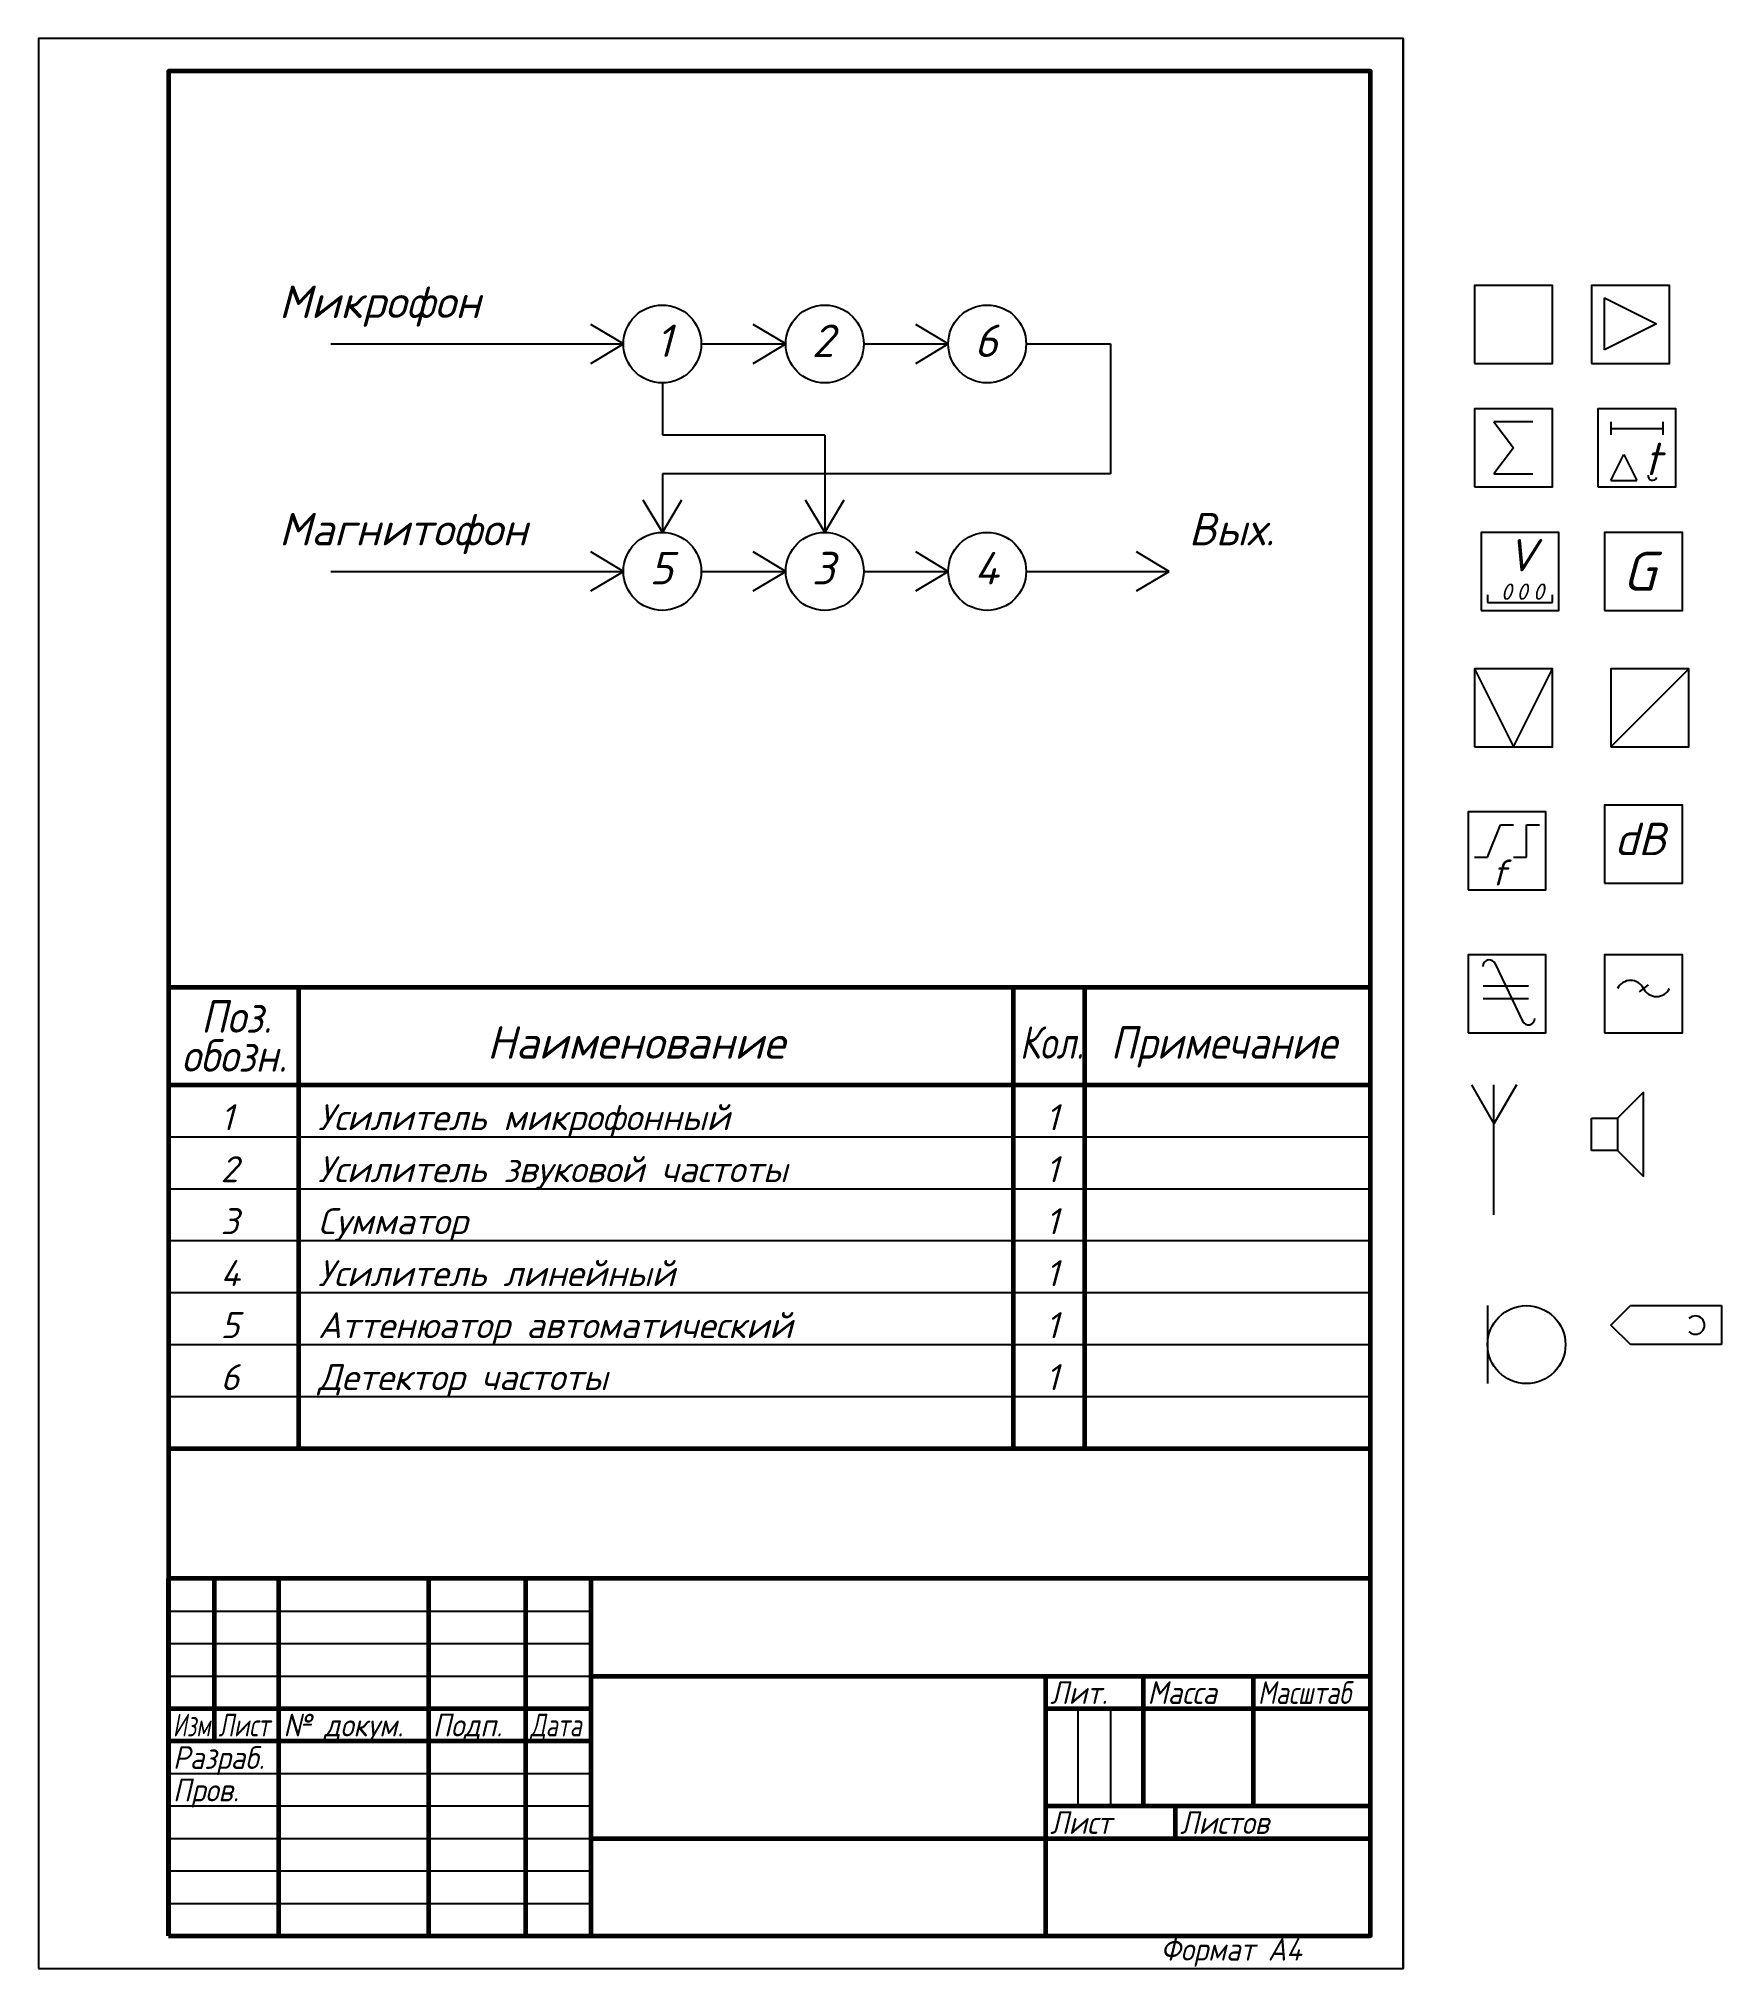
# Model space of a CAD drawing. Header units: millimetres. Extents: x 0 to 259, y 0 to 297.
import ezdxf

# ---------------------------------------------------------------- set-up
doc = ezdxf.new("R2010")
doc.units = ezdxf.units.MM
doc.header["$LTSCALE"] = 0.5
doc.layers.get('Defpoints').update_dxf_attribs({"color": 5})
doc.styles.get("Standard").update_dxf_attribs({"font": 'isocpeui.ttf', "width": 0.9})

# ---------------------------------------------------------------- blocks, each defined once
blk = doc.blocks.new('Ugo1')
at = {"lineweight": -3}
blk.add_lwpolyline([(0, -6), (12, -6), (12, 6), (0, 6)], close=True, dxfattribs=at)
blk = doc.blocks.new('Ugo2')
at = {"lineweight": -3}
for p, q in [((2, -3.91), (2, 4.09)), ((2, 4.09), (10, 0.09)), ((10, 0.09), (2, -3.91))]:
    blk.add_line(p, q, dxfattribs=at)
blk.add_lwpolyline([(0, -6), (12, -6), (12, 6), (0, 6)], close=True, dxfattribs=at)
blk = doc.blocks.new('Ugo3')
at = {"lineweight": -3}
for p, q in [((9, 4), (3, 4)), ((3, 4), (6, 0)), ((6, 0), (3, -4)), ((3, -4), (9, -4))]:
    blk.add_line(p, q, dxfattribs=at)
blk.add_lwpolyline([(0, -6), (12, -6), (12, 6), (0, 6)], close=True, dxfattribs=at)
blk = doc.blocks.new('Ugo4')
at = {"lineweight": -3}
for p, q in [((2, 4), (2, 2)), ((2, 3), (10, 3)), ((10, 4), (10, 2)), ((2, -5), (4, -1)), ((4, -1), (6, -5)), ((2, -5), (6, -5))]:
    blk.add_line(p, q, dxfattribs=at)
blk.add_lwpolyline([(0, -6), (12, -6), (12, 6), (0, 6)], close=True, dxfattribs=at)
blk.add_arc((8.42, -4.29), 0.696, 170.1237, 339.9969, dxfattribs=at)
blk.add_text('t', height=5, dxfattribs=at).set_placement((7.18, -4.18))
blk = doc.blocks.new('Ugo5')
at = {"lineweight": -3}
for p, q in [((1, -3.59), (1, -4.78)), ((1, -4.78), (11, -4.78)), ((11, -4.78), (11, -3.59))]:
    blk.add_line(p, q, dxfattribs=at)
blk.add_lwpolyline([(0, -6), (12, -6), (12, 6), (0, 6)], close=True, dxfattribs=at)
for s, height, p in [('V', 5, (4, 0)), ('0', 2.5, (3.05, -4.37)), ('0', 2.5, (5.46, -4.37)), ('0', 2.5, (8, -4.37))]:
    blk.add_text(s, height=height, dxfattribs=at).set_placement(p)
blk = doc.blocks.new('Ugo6')
at = {"lineweight": -3}
blk.add_lwpolyline([(0, -6), (12, -6), (12, 6), (0, 6)], close=True, dxfattribs=at)
blk.add_text('G', height=6, dxfattribs=at).set_placement((2.78, -2.98))
blk = doc.blocks.new('Ugo7')
at = {"lineweight": -3}
for p, q in [((0, 6), (6, -6)), ((6, -6), (12, 6))]:
    blk.add_line(p, q, dxfattribs=at)
blk.add_lwpolyline([(0, -6), (12, -6), (12, 6), (0, 6)], close=True, dxfattribs=at)
blk = doc.blocks.new('Ugo8')
at = {"lineweight": -3}
blk.add_line((0, -6), (12, 6), dxfattribs=at)
blk.add_lwpolyline([(0, -6), (12, -6), (12, 6), (0, 6)], close=True, dxfattribs=at)
blk = doc.blocks.new('Ugo9')
at = {"lineweight": -3}
for p, q in [((3, -1), (5, 4)), ((5, 4), (7, 4)), ((9, -1), (9, 4)), ((9, 4), (11, 4)), ((1, -1), (3, -1)), ((7, -1), (9, -1))]:
    blk.add_line(p, q, dxfattribs=at)
blk.add_lwpolyline([(0, -6), (12, -6), (12, 6), (0, 6)], close=True, dxfattribs=at)
blk.add_text('f', height=4, dxfattribs=at).set_placement((3.54, -5.35))
blk = doc.blocks.new('Ugo10')
at = {"lineweight": -3}
blk.add_lwpolyline([(0, -6), (12, -6), (12, 6), (0, 6)], close=True, dxfattribs=at)
blk.add_text('dB', height=5, dxfattribs=at).set_placement((1.52, -1.67))
blk = doc.blocks.new('Ugo11')
at = {"lineweight": -3}
for p, q in [((4.19, 4.59), (8.41, -4.23)), ((2.31, 1.21), (9.31, 1.21)), ((9.31, -0.79), (2.31, -0.79))]:
    blk.add_line(p, q, dxfattribs=at)
blk.add_lwpolyline([(0, -6), (12, -6), (12, 6), (0, 6)], close=True, dxfattribs=at)
for centre, start, end in [((3.27, 4.21), 19.1958, 180), ((9.31, -3.79), 205.3566, 0)]:
    blk.add_arc(centre, 1, start, end, dxfattribs=at)
blk = doc.blocks.new('Ugo12')
at = {"lineweight": -3}
blk.add_line((6.71, 1.37), (5.35, 0.31), dxfattribs=at)
blk.add_lwpolyline([(0, -6), (12, -6), (12, 6), (0, 6)], close=True, dxfattribs=at)
for centre, start, end in [((4.02, -0.19), 26.5651, 153.4349), ((8.02, 1.81), 206.5651, 333.4349)]:
    blk.add_arc(centre, 2.24, start, end, dxfattribs=at)
blk = doc.blocks.new('Ugo13')
at = {"lineweight": -3}
for p, q in [((-3.46, 19.99), (0, 14)), ((0, 0), (0, 20)), ((3.44, 19.96), (0, 14))]:
    blk.add_line(p, q, dxfattribs=at)
blk = doc.blocks.new('Ugo14')
at = {"lineweight": -3}
for p, q in [((8, 6.86), (4, 2.86)), ((8, -6.14), (8, 6.86)), ((0, -2.14), (0, 2.86)), ((0, 2.86), (4, 2.86)), ((4, 2.86), (4, -2.14)), ((4, -2.14), (0, -2.14)), ((4, -2.14), (8, -6.14))]:
    blk.add_line(p, q, dxfattribs=at)
blk = doc.blocks.new('Ugo15')
at = {"lineweight": -3}
blk.add_line((0, 6), (0, -6), dxfattribs=at)
blk.add_circle((6, 0), 6, dxfattribs=at)
blk = doc.blocks.new('Ugo16')
at = {"lineweight": -3}
for p, q in [((-17, 0), (-14, 3)), ((-14, 3), (0, 3)), ((0, 3), (0, -3)), ((-14, -3), (-17, 0)), ((0, -3), (-14, -3))]:
    blk.add_line(p, q, dxfattribs=at)
blk.add_arc((-4, 0), 1.41, 225, 135, dxfattribs=at)

msp = doc.modelspace()

# ---------------------------------------------------------------- linework, layer by layer
msp.add_line((210, 297), (210, 0))
at = {"lineweight": -3}
for p, q in [((90, 250), (85, 253)), ((90, 250), (85, 253)), ((115, 250), (110, 253)), ((115, 250), (110, 253)), ((140, 250), (135, 253)), ((140, 250), (135, 253)), ((45, 250), (90, 250)), ((85, 247), (90, 250)), ((85, 247), (90, 250)), ((102, 250), (115, 250)), ((110, 247), (115, 250)), ((110, 247), (115, 250)), ((127, 250), (140, 250)), ((135, 247), (140, 250)), ((135, 247), (140, 250)), ((152, 250), (165, 250)), ((165, 250), (165, 230)), ((96, 244), (96, 236)), ((96, 236), (121, 236)), ((121, 236), (121, 221)), ((165, 230), (96, 230)), ((96, 230), (96, 221)), ((93, 226), (96, 221)), ((96, 221), (99, 226)), ((118, 226), (121, 221)), ((121, 221), (124, 226)), ((90, 215), (85, 218)), ((90, 215), (85, 218)), ((115, 215), (110, 218)), ((115, 215), (110, 218)), ((140, 215), (135, 218)), ((140, 215), (135, 218)), ((174, 215), (169, 218)), ((45, 215), (90, 215)), ((85, 212), (90, 215)), ((85, 212), (90, 215)), ((102, 215), (115, 215)), ((110, 212), (115, 215)), ((110, 212), (115, 215)), ((127, 215), (140, 215)), ((135, 212), (140, 215)), ((135, 212), (140, 215)), ((152, 215), (174, 215)), ((169, 212), (174, 215)), ((20, 128), (205, 128)), ((20, 120), (205, 120)), ((20, 112), (205, 112)), ((20, 104), (205, 104)), ((20, 96), (205, 96)), ((20, 88), (205, 88))]:
    msp.add_line(p, q, dxfattribs=at)
at = {"lineweight": 60}
for p, q in [((20, 151), (205, 151)), ((40, 151), (40, 80)), ((150, 151), (150, 80)), ((161, 151), (161, 80)), ((20, 136), (205, 136)), ((20, 80), (205, 80))]:
    msp.add_line(p, q, dxfattribs=at)
at = {"color": 7, "linetype": 'Continuous', "lineweight": 60}
for p, q in [((205, 60), (20, 60)), ((20, 5), (20, 60)), ((27, 60), (27, 35)), ((37, 5), (37, 60)), ((60, 60), (60, 5)), ((75, 5), (75, 60)), ((85, 60), (85, 5)), ((85, 45), (205, 45)), ((155, 5), (155, 45)), ((170, 45), (170, 25)), ((187, 25), (187, 45)), ((20, 40), (85, 40)), ((155, 40), (205, 40)), ((20, 35), (85, 35)), ((155, 25), (205, 25)), ((175, 20), (175, 25)), ((85, 20), (205, 20))]:
    msp.add_line(p, q, dxfattribs=at)
at = {"color": 7, "linetype": 'Continuous', "lineweight": -3}
for p, q in [((20, 55), (85, 55)), ((20, 50), (85, 50)), ((20, 45), (85, 45)), ((160, 25), (160, 40)), ((165, 40), (165, 25)), ((20, 30), (85, 30)), ((20, 25), (85, 25)), ((20, 20), (85, 20)), ((20, 15), (85, 15)), ((20, 10), (85, 10))]:
    msp.add_line(p, q, dxfattribs=at)
at = {"color": 7, "linetype": 'Continuous'}
msp.add_line((155, 45), (155, 40), dxfattribs=at)
at = {"color": 7, "linetype": 'Continuous', "lineweight": 60}
msp.add_lwpolyline([(20, 5), (205, 5), (205, 292), (20, 292)], close=True, dxfattribs=at)
at = {"lineweight": -3}
for centre in [(96, 250), (121, 250), (146, 250), (96, 215), (121, 215), (146, 215)]:
    msp.add_circle(centre, 6, dxfattribs=at)
at = {"layer": 'Defpoints'}
msp.add_lwpolyline([(0, 0), (210, 0), (210, 297), (0, 297)], close=True, dxfattribs=at)

# ---------------------------------------------------------------- block references
for name, p in [('Ugo1', (221, 253)), ('Ugo2', (239, 253)), ('Ugo3', (221, 234)), ('Ugo4', (240, 234)), ('Ugo5', (222, 215)), ('Ugo6', (241, 215)), ('Ugo7', (221, 194)), ('Ugo8', (242, 194)), ('Ugo10', (241, 173)), ('Ugo9', (220, 172)), ('Ugo11', (220, 150)), ('Ugo12', (241, 150)), ('Ugo13', (224, 116)), ('Ugo14', (239, 128)), ('Ugo15', (223, 96)), ('Ugo16', (259, 99))]:
    msp.add_blockref(name, p)

# ---------------------------------------------------------------- texts
at = {"lineweight": -3}
for s, height, p in [('Микрофон', 5, (37, 254)), ('1', 5, (95, 248)), ('2', 5, (119, 248)), ('6', 5, (144, 248)), ('Магнитофон', 5, (37, 219)), ('Вых.', 5, (177, 219)), ('5', 5, (94, 213)), ('3', 5, (119, 213)), ('4', 5, (144, 213)), ('Наименование', 5, (69, 140)), ('1', 4, (28, 129)), ('Усилитель микрофонный', 4, (43, 129)), ('1', 4, (155, 129)), ('2', 4, (28, 121)), ('Усилитель звуковой частоты', 4, (43, 121)), ('1', 4, (155, 121)), ('3', 4, (28, 113)), ('Сумматор', 4, (43, 113)), ('1', 4, (155, 113)), ('4', 4, (28, 105)), ('Усилитель линейный', 4, (43, 105)), ('1', 4, (155, 105)), ('5', 4, (28, 97)), ('Аттенюатор автоматический', 4, (43, 97)), ('1', 4, (155, 97)), ('6', 4, (28, 89)), ('Детектор частоты', 4, (43, 89)), ('1', 4, (155, 89))]:
    msp.add_text(s, height=height, dxfattribs=at).set_placement(p)
for s, width, p in [('Поз.', 0.9, (25, 144)), ('обозн.', 0.9, (22, 138)), ('Кол.', 0.8, (151, 140)), ('Примечание', 0.9, (165, 140))]:
    msp.add_text(s, height=5, dxfattribs=dict(at, width=width)).set_placement(p)
at = {"color": 7, "linetype": 'Continuous', "lineweight": -3}
for s, width, p in [('Лит.', 0.9, (155.67, 40.7)), ('Масса', 0.9, (170.67, 40.7)), ('Масштаб', 0.8, (187.67, 40.7)), ('Изм.', 0.7, (20.67, 35.7)), ('Лист', 0.75, (27.67, 35.7)), ('№ докум.', 0.9, (37.67, 35.7)), ('Подп.', 0.9, (60.67, 35.7)), ('Дата', 0.75, (75.67, 35.7)), ('Разраб.', 0.9, (20.67, 30.7)), ('Пров.', 0.9, (20.67, 25.7)), ('Лист', 0.9, (155.67, 20.7)), ('Листов', 0.9, (175.67, 20.7))]:
    msp.add_text(s, height=3.5, dxfattribs=dict(at, width=width)).set_placement(p)
at = {"color": 7, "linetype": 'Continuous', "lineweight": 70, "width": 0.9}
msp.add_text('Формат А4', height=3.5, dxfattribs=at).set_placement((172.66, 1.2))

doc.saveas('drawing.dxf')
